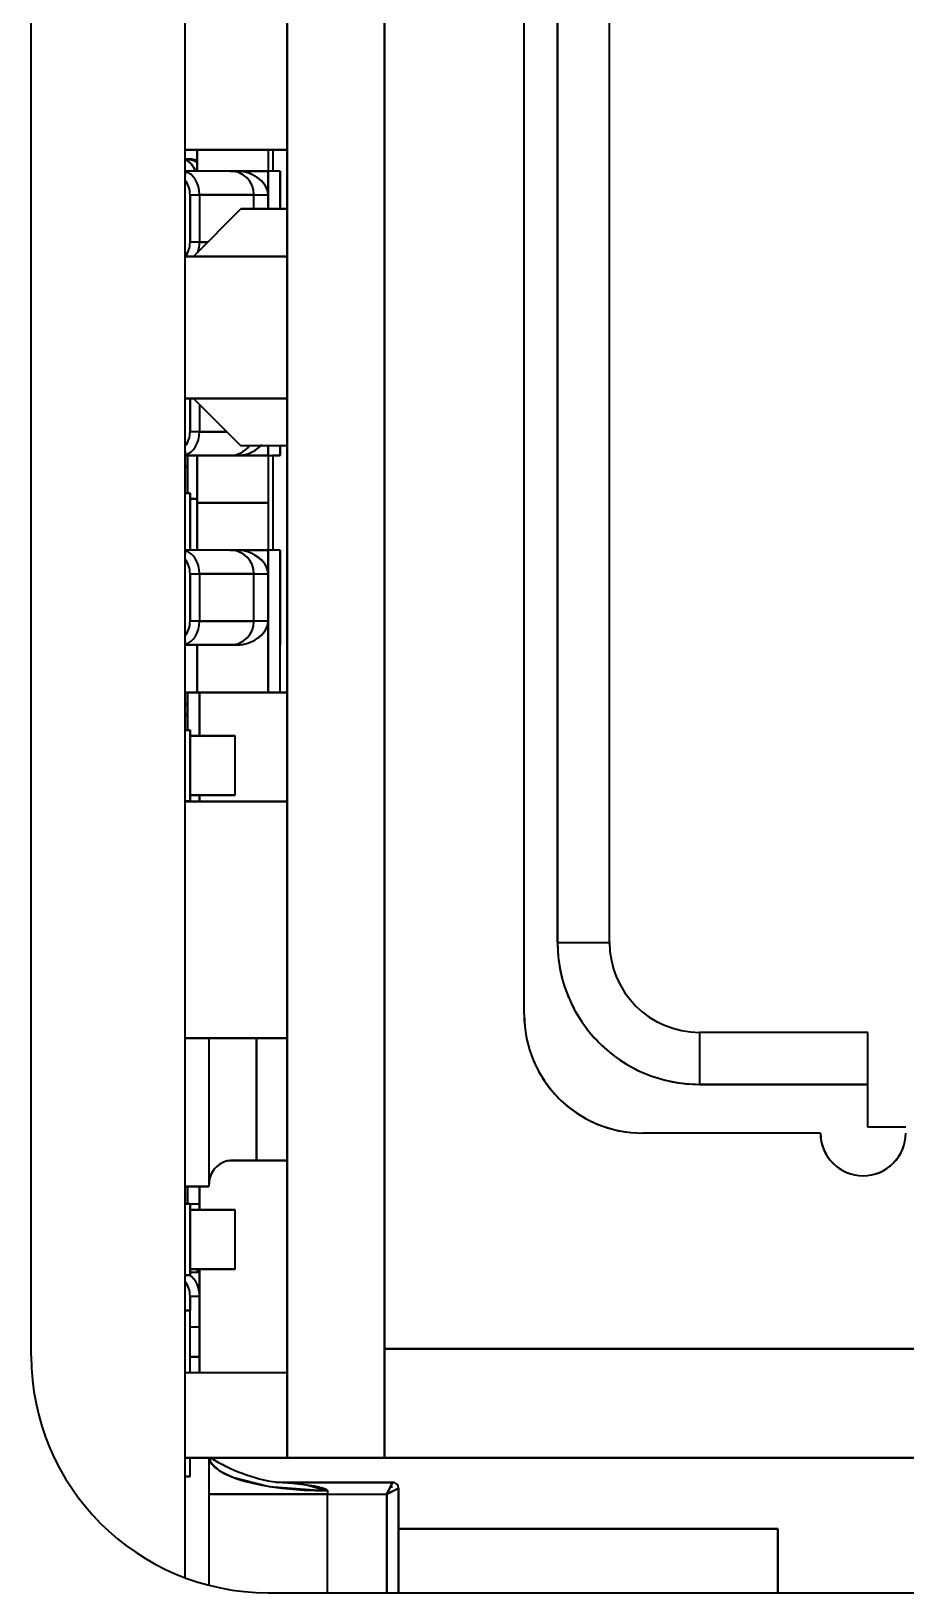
# Model space of a CAD drawing. Extents: x 157 to 1229, y 75 to 1118.
# Drawn here: x 686.79 to 690.48, y 346.66 to 353.25 of the extents above; entities that cross this region are included whole.
import ezdxf

# ---------------------------------------------------------------- set-up
doc = ezdxf.new("R2010")
doc.units = 0

msp = doc.modelspace()

# ---------------------------------------------------------------- linework, layer by layer
at = {"color": 7, "lineweight": 35, "ltscale": 0.326337}
msp.add_line((687.4371, 346.7199), (687.4371, 359.7734), dxfattribs=at)
msp.add_line((687.4371, 346.7199), (687.4371, 359.7734), dxfattribs=at)
at = {"color": 7, "lineweight": 35, "ltscale": 0.301}
for p, q in [((687.8671, 347.2266), (687.8671, 359.2666)), ((687.8671, 359.2666), (687.8671, 347.2266)), ((687.8671, 359.2666), (687.8671, 347.2266))]:
    msp.add_line(p, q, dxfattribs=at)
at = {"color": 7, "lineweight": 35, "ltscale": 0.278}
for p, q in [((688.2771, 358.8066), (688.2771, 347.6866)), ((688.2771, 347.6866), (688.2771, 358.8066))]:
    msp.add_line(p, q, dxfattribs=at)
at = {"color": 7, "lineweight": 35, "ltscale": 0.2075}
msp.add_line((688.8671, 349.0966), (688.8671, 357.3966), dxfattribs=at)
msp.add_line((688.8671, 349.0966), (688.8671, 357.3966), dxfattribs=at)
at = {"color": 7, "lineweight": 35, "ltscale": 0.19225}
for p, q in [((689.0077, 349.4016), (689.0077, 357.0916)), ((689.0077, 357.0916), (689.0077, 349.4016)), ((689.2271, 349.4016), (689.2271, 357.0916)), ((689.2271, 349.4016), (689.2271, 357.0916))]:
    msp.add_line(p, q, dxfattribs=at)
at = {"color": 7, "lineweight": 35, "ltscale": 0.13}
msp.add_line((686.7871, 350.4467), (686.7871, 355.6466), dxfattribs=at)
at = {"color": 7, "lineweight": 35, "ltscale": 0.01075}
for p, q in [((687.4371, 352.7466), (687.8671, 352.7466)), ((687.4371, 352.7466), (687.8671, 352.7466)), ((687.8671, 352.7466), (687.4371, 352.7466)), ((687.4371, 352.2966), (687.8671, 352.2966)), ((687.4371, 352.2966), (687.8671, 352.2966)), ((687.8671, 352.2966), (687.4371, 352.2966)), ((687.8671, 351.6967), (687.4371, 351.6967)), ((687.8671, 351.6967), (687.4371, 351.6967)), ((687.4371, 351.6967), (687.8671, 351.6967)), ((687.8671, 349.9966), (687.4371, 349.9966)), ((687.4371, 349.9966), (687.8671, 349.9966)), ((687.4371, 348.9966), (687.8671, 348.9966)), ((687.4371, 348.9966), (687.8671, 348.9966)), ((687.8671, 348.9966), (687.4371, 348.9966)), ((687.4371, 347.5866), (687.8671, 347.5866)), ((687.4371, 347.5866), (687.8671, 347.5866)), ((687.4371, 347.2266), (687.8671, 347.2266)), ((687.4371, 347.2266), (687.8671, 347.2266)), ((687.8671, 347.2266), (687.4371, 347.2266))]:
    msp.add_line(p, q, dxfattribs=at)
at = {"color": 7, "lineweight": 35, "ltscale": 0.000344849}
msp.add_line((687.4371, 352.7066), (687.4509, 352.7066), dxfattribs=at)
at = {"color": 7, "lineweight": 35, "ltscale": 0.000479126}
msp.add_line((687.4562, 352.7066), (687.4371, 352.7066), dxfattribs=at)
at = {"color": 7, "lineweight": 35, "ltscale": 0.000131226}
msp.add_line((687.4509, 352.7066), (687.4561, 352.7066), dxfattribs=at)
at = {"color": 7, "lineweight": 35, "ltscale": 0.002248}
for p, q in [((687.4871, 352.6566), (687.4871, 352.7466)), ((687.4871, 352.7466), (687.4871, 352.6566)), ((687.7871, 352.7466), (687.7871, 352.6566))]:
    msp.add_line(p, q, dxfattribs=at)
at = {"color": 7, "lineweight": 35, "ltscale": 0.000774384}
for p, q in [((687.4871, 352.7466), (687.4871, 352.7156)), ((687.7871, 352.7466), (687.7871, 352.7156))]:
    msp.add_line(p, q, dxfattribs=at)
at = {"color": 7, "lineweight": 35, "ltscale": 0.001475}
for p, q in [((687.4871, 352.7156), (687.4871, 352.6566)), ((687.7871, 352.7156), (687.7871, 352.6566)), ((687.4871, 351.4566), (687.4871, 351.3976)), ((687.7871, 351.4566), (687.7871, 351.3976)), ((687.4871, 351.1156), (687.4871, 351.0566)), ((687.7871, 351.1156), (687.7871, 351.0566))]:
    msp.add_line(p, q, dxfattribs=at)
at = {"color": 7, "lineweight": 35, "ltscale": 0.00225}
msp.add_line((687.8071, 352.7466), (687.8071, 352.6566), dxfattribs=at)
msp.add_line((687.8071, 352.7466), (687.8071, 352.6566), dxfattribs=at)
at = {"color": 7, "lineweight": 35, "ltscale": 0.00625}
for p, q in [((687.8671, 352.7466), (687.8671, 352.4966)), ((687.8671, 352.7466), (687.8671, 352.4966)), ((687.6471, 350.0226), (687.6471, 350.2726)), ((687.6471, 350.0226), (687.6471, 350.2726)), ((687.6471, 348.0226), (687.6471, 348.2726)), ((687.6471, 348.0226), (687.6471, 348.2726)), ((688.0371, 347.0726), (688.2871, 347.0726)), ((688.0371, 347.0726), (688.2871, 347.0726))]:
    msp.add_line(p, q, dxfattribs=at)
at = {"color": 7, "lineweight": 35, "ltscale": 0.003192}
for p, q in [((687.5648, 352.6566), (687.4371, 352.6566)), ((687.5648, 351.4566), (687.4371, 351.4566)), ((687.5648, 351.0566), (687.4371, 351.0566)), ((687.5648, 350.6566), (687.4371, 350.6566))]:
    msp.add_line(p, q, dxfattribs=at)
at = {"color": 7, "lineweight": 35, "ltscale": 0.00475}
for p, q in [((687.6271, 352.6566), (687.4371, 352.6566)), ((687.4371, 351.4566), (687.6271, 351.4566)), ((687.6271, 351.0566), (687.4371, 351.0566)), ((687.4371, 350.6566), (687.6271, 350.6566)), ((687.4571, 350.2726), (687.6471, 350.2726)), ((687.6471, 350.2726), (687.4571, 350.2726)), ((687.4571, 350.0226), (687.6471, 350.0226)), ((687.6471, 350.0226), (687.4571, 350.0226)), ((687.4571, 348.2726), (687.6471, 348.2726)), ((687.6471, 348.2726), (687.4571, 348.2726)), ((687.4571, 348.0226), (687.6471, 348.0226)), ((687.6471, 348.0226), (687.4571, 348.0226))]:
    msp.add_line(p, q, dxfattribs=at)
at = {"color": 7, "lineweight": 35, "ltscale": 5.87463e-05}
for p, q in [((687.4371, 352.6566), (687.4371, 352.6543)), ((687.4371, 351.459), (687.4371, 351.4566)), ((687.4371, 351.0566), (687.4371, 351.0543)), ((687.4371, 350.659), (687.4371, 350.6566))]:
    msp.add_line(p, q, dxfattribs=at)
at = {"color": 7, "lineweight": 35, "ltscale": 0.000267792}
for p, q in [((687.4371, 352.6506), (687.4371, 352.6399)), ((687.4371, 350.6733), (687.4371, 350.6626))]:
    msp.add_line(p, q, dxfattribs=at)
at = {"color": 7, "lineweight": 35, "ltscale": 0.000373314}
msp.add_line((687.4737, 352.67), (687.4802, 352.6566), dxfattribs=at)
at = {"color": 7, "lineweight": 35, "ltscale": 0.000372627}
msp.add_line((687.4737, 352.67), (687.4802, 352.6566), dxfattribs=at)
at = {"color": 7, "lineweight": 35, "ltscale": 0.000371279}
msp.add_line((687.4801, 352.6566), (687.4737, 352.67), dxfattribs=at)
at = {"color": 7, "lineweight": 35, "ltscale": 0.000250676}
msp.add_line((687.4801, 352.6566), (687.476, 352.6658), dxfattribs=at)
at = {"color": 7, "lineweight": 35, "ltscale": 0.001558}
for p, q in [((687.6271, 352.6566), (687.5648, 352.6566)), ((687.6271, 351.4566), (687.5648, 351.4566)), ((687.6271, 351.0566), (687.5648, 351.0566)), ((687.6271, 350.6566), (687.5648, 350.6566))]:
    msp.add_line(p, q, dxfattribs=at)
at = {"color": 7, "lineweight": 35, "ltscale": 0.003999}
for p, q in [((687.7871, 352.6566), (687.6271, 352.6566)), ((687.6271, 352.6566), (687.7871, 352.6566)), ((687.7871, 351.0566), (687.6271, 351.0566)), ((687.6271, 351.0566), (687.7871, 351.0566))]:
    msp.add_line(p, q, dxfattribs=at)
at = {"color": 7, "lineweight": 35, "ltscale": 0.000743103}
for p, q in [((687.6569, 352.6566), (687.6271, 352.6566)), ((687.6569, 351.0566), (687.6271, 351.0566))]:
    msp.add_line(p, q, dxfattribs=at)
at = {"color": 7, "lineweight": 35, "ltscale": 0.000744629}
for p, q in [((687.6569, 352.6566), (687.6271, 352.6566)), ((687.6569, 352.6566), (687.6271, 352.6566)), ((687.6569, 351.4566), (687.6271, 351.4566)), ((687.6271, 351.4566), (687.6569, 351.4566)), ((687.6569, 351.0566), (687.6271, 351.0566)), ((687.6569, 351.0566), (687.6271, 351.0566)), ((687.6569, 350.6566), (687.6271, 350.6566)), ((687.6271, 350.6566), (687.6569, 350.6566))]:
    msp.add_line(p, q, dxfattribs=at)
at = {"color": 7, "lineweight": 35, "ltscale": 0.000883484}
for p, q in [((687.8224, 352.6566), (687.7871, 352.6566)), ((687.4517, 351.4566), (687.4871, 351.4566)), ((687.7871, 351.4566), (687.8224, 351.4566)), ((687.8224, 351.0566), (687.7871, 351.0566)), ((687.4871, 350.4566), (687.4517, 350.4566)), ((687.8224, 350.4566), (687.7871, 350.4566))]:
    msp.add_line(p, q, dxfattribs=at)
at = {"color": 7, "lineweight": 35, "ltscale": 0.004}
for p, q in [((687.7871, 352.4966), (687.7871, 352.6566)), ((687.7871, 352.6566), (687.7871, 352.4966)), ((687.8371, 352.4966), (687.8371, 352.6566)), ((687.8371, 352.4966), (687.8371, 352.6566)), ((687.8371, 352.6566), (687.8371, 352.4966)), ((687.8371, 352.6566), (687.8371, 352.4966))]:
    msp.add_line(p, q, dxfattribs=at)
at = {"color": 7, "lineweight": 35, "ltscale": 0.00125}
for p, q in [((687.8371, 352.6566), (687.7871, 352.6566)), ((687.4871, 351.4566), (687.4371, 351.4566)), ((687.4371, 351.4566), (687.4871, 351.4566)), ((687.4371, 351.4566), (687.4871, 351.4566)), ((687.4871, 351.4566), (687.4371, 351.4566)), ((687.4371, 351.4566), (687.4871, 351.4566)), ((687.4871, 351.4566), (687.4371, 351.4566)), ((687.4871, 351.4566), (687.4371, 351.4566)), ((687.7871, 351.4566), (687.8371, 351.4566)), ((687.8371, 351.0566), (687.7871, 351.0566)), ((687.4871, 350.4566), (687.4371, 350.4566)), ((687.4371, 350.4566), (687.4871, 350.4566)), ((687.4871, 350.4566), (687.4371, 350.4566)), ((687.4371, 350.4566), (687.4871, 350.4566)), ((687.8371, 350.4566), (687.7871, 350.4566)), ((687.7871, 350.4566), (687.8371, 350.4566)), ((687.7871, 350.4566), (687.8371, 350.4566)), ((687.8371, 350.4566), (687.7871, 350.4566)), ((687.4471, 348.2976), (687.4971, 348.2976)), ((688.2271, 347.2266), (688.2771, 347.2266))]:
    msp.add_line(p, q, dxfattribs=at)
at = {"color": 7, "lineweight": 35, "ltscale": 0.000366211}
for p, q in [((687.8371, 352.6566), (687.8224, 352.6566)), ((687.4371, 351.4566), (687.4517, 351.4566)), ((687.8224, 351.4566), (687.8371, 351.4566)), ((687.8371, 351.0566), (687.8224, 351.0566)), ((687.4517, 350.4566), (687.4371, 350.4566)), ((687.8371, 350.4566), (687.8224, 350.4566))]:
    msp.add_line(p, q, dxfattribs=at)
at = {"color": 7, "lineweight": 35, "ltscale": 0.005}
for p, q in [((687.4571, 352.3566), (687.4571, 352.5566)), ((687.4571, 352.5566), (687.4571, 352.3566)), ((687.4971, 352.5566), (687.4971, 352.3566)), ((687.4971, 352.5566), (687.4971, 352.3566)), ((687.4871, 351.2567), (687.4871, 351.4566)), ((687.4871, 351.4566), (687.4871, 351.2567)), ((687.7871, 351.4566), (687.7871, 351.2567)), ((687.4871, 351.0566), (687.4871, 351.2567)), ((687.4871, 351.2567), (687.4871, 351.0566)), ((687.7871, 351.2567), (687.7871, 351.0566)), ((687.4571, 350.7567), (687.4571, 350.9566)), ((687.4571, 350.9566), (687.4571, 350.7567)), ((687.4971, 350.9566), (687.4971, 350.7567)), ((687.4971, 350.9566), (687.4971, 350.7567)), ((687.7265, 350.7567), (687.7265, 350.9566)), ((687.7265, 350.7567), (687.7265, 350.9566)), ((687.7871, 350.9566), (687.7871, 350.7567)), ((687.7871, 350.7567), (687.7871, 350.9566)), ((687.4871, 350.4566), (687.4871, 350.6566)), ((687.4871, 350.6566), (687.4871, 350.4566)), ((687.8371, 350.4566), (687.8371, 350.6566))]:
    msp.add_line(p, q, dxfattribs=at)
at = {"color": 7, "lineweight": 35, "ltscale": 0.000999451}
for p, q in [((687.4571, 352.5566), (687.4971, 352.5566)), ((687.4571, 352.5566), (687.4971, 352.5566)), ((687.4971, 352.3566), (687.4571, 352.3566)), ((687.4971, 352.3566), (687.4571, 352.3566)), ((687.4971, 351.5566), (687.4571, 351.5566)), ((687.4971, 351.5566), (687.4571, 351.5566)), ((687.4571, 350.9566), (687.4971, 350.9566)), ((687.4571, 350.9566), (687.4971, 350.9566)), ((687.4971, 350.7567), (687.4571, 350.7567)), ((687.4971, 350.7567), (687.4571, 350.7567)), ((687.4971, 350.0226), (687.4571, 350.0226)), ((687.4571, 348.2976), (687.4971, 348.2976)), ((687.4571, 348.0226), (687.4971, 348.0226)), ((687.4971, 348.0226), (687.4571, 348.0226)), ((687.4971, 348.0226), (687.4571, 348.0226)), ((687.4571, 347.9086), (687.4971, 347.9086)), ((687.4571, 347.9086), (687.4971, 347.9086)), ((687.4971, 347.7776), (687.4571, 347.7776)), ((687.4571, 347.6526), (687.4971, 347.6526)), ((687.4971, 347.6526), (687.4571, 347.6526))]:
    msp.add_line(p, q, dxfattribs=at)
at = {"color": 7, "lineweight": 35, "ltscale": 0.005736}
for p, q in [((687.7265, 352.5566), (687.4971, 352.5566)), ((687.4971, 352.5566), (687.7265, 352.5566)), ((687.7265, 350.9566), (687.4971, 350.9566)), ((687.4971, 350.9566), (687.7265, 350.9566)), ((687.4971, 350.7567), (687.7265, 350.7567)), ((687.7265, 350.7567), (687.4971, 350.7567))]:
    msp.add_line(p, q, dxfattribs=at)
at = {"color": 7, "lineweight": 35, "ltscale": 0.0015}
for p, q in [((687.7265, 352.4966), (687.7265, 352.5566)), ((687.7265, 352.4966), (687.7265, 352.5566)), ((687.7871, 352.5566), (687.7871, 352.4966)), ((687.7871, 352.4966), (687.7871, 352.5566)), ((687.8671, 350.4566), (687.8071, 350.4566))]:
    msp.add_line(p, q, dxfattribs=at)
at = {"color": 7, "lineweight": 35, "ltscale": 0.001515}
for p, q in [((687.7265, 352.5566), (687.7871, 352.5566)), ((687.7265, 352.5566), (687.7871, 352.5566)), ((687.7265, 350.9566), (687.7871, 350.9566)), ((687.7265, 350.9566), (687.7871, 350.9566)), ((687.7871, 350.7567), (687.7265, 350.7567)), ((687.7871, 350.7567), (687.7265, 350.7567))]:
    msp.add_line(p, q, dxfattribs=at)
at = {"color": 7, "lineweight": 35, "ltscale": 0.007071}
for p, q in [((687.4718, 352.2966), (687.6718, 352.4966)), ((687.4718, 352.2966), (687.6718, 352.4966)), ((687.6718, 352.4966), (687.4718, 352.2966)), ((687.6718, 351.4966), (687.4718, 351.6967)), ((687.6718, 351.4966), (687.4718, 351.6967)), ((687.4718, 351.6967), (687.6718, 351.4966))]:
    msp.add_line(p, q, dxfattribs=at)
at = {"color": 7, "lineweight": 35, "ltscale": 0.004881}
for p, q in [((687.6718, 352.4966), (687.8671, 352.4966)), ((687.8671, 352.4966), (687.6718, 352.4966)), ((687.8671, 351.4966), (687.6718, 351.4966)), ((687.8671, 351.4966), (687.6718, 351.4966)), ((687.8671, 351.4966), (687.6718, 351.4966))]:
    msp.add_line(p, q, dxfattribs=at)
at = {"color": 7, "lineweight": 35, "ltscale": 0.000868225}
for p, q in [((687.4971, 352.3566), (687.5318, 352.3566)), ((687.5318, 352.3566), (687.4971, 352.3566)), ((687.4718, 351.6967), (687.4371, 351.6967)), ((687.4718, 351.6967), (687.4371, 351.6967))]:
    msp.add_line(p, q, dxfattribs=at)
at = {"color": 7, "lineweight": 35, "ltscale": 0.0035}
for p, q in [((687.4571, 351.5566), (687.4571, 351.6967)), ((687.4571, 351.6967), (687.4571, 351.5566))]:
    msp.add_line(p, q, dxfattribs=at)
at = {"color": 7, "lineweight": 35, "ltscale": 0.002869}
for p, q in [((687.4971, 351.6714), (687.4971, 351.5566)), ((687.4971, 351.6714), (687.4971, 351.5566)), ((687.4971, 351.5566), (687.6118, 351.5566)), ((687.6118, 351.5566), (687.4971, 351.5566))]:
    msp.add_line(p, q, dxfattribs=at)
at = {"color": 7, "lineweight": 35, "ltscale": 0.000268555}
for p, q in [((687.4371, 351.4734), (687.4371, 351.4626)), ((687.4477, 351.4066), (687.437, 351.4066)), ((687.4371, 351.0507), (687.4371, 351.0399))]:
    msp.add_line(p, q, dxfattribs=at)
at = {"color": 7, "lineweight": 35, "ltscale": 0.00414}
msp.add_line((687.4471, 351.2976), (687.4471, 351.4633), dxfattribs=at)
at = {"color": 7, "lineweight": 35, "ltscale": 0.003975}
for p, q in [((687.4471, 351.4566), (687.4471, 351.2976)), ((687.4471, 351.4566), (687.4471, 351.2976)), ((687.4471, 350.2976), (687.4471, 350.4566)), ((687.4471, 350.4566), (687.4471, 350.2976)), ((687.4471, 350.4566), (687.4471, 350.2976))]:
    msp.add_line(p, q, dxfattribs=at)
at = {"color": 7, "lineweight": 35, "ltscale": 0.007501}
for p, q in [((687.7871, 351.4566), (687.4871, 351.4566)), ((687.4871, 351.4566), (687.7871, 351.4566)), ((687.4871, 351.4566), (687.7871, 351.4566)), ((687.7871, 351.4566), (687.4871, 351.4566)), ((687.7871, 351.4566), (687.4871, 351.4566)), ((687.7871, 351.2567), (687.4871, 351.2567)), ((687.4871, 351.2567), (687.7871, 351.2567)), ((687.7871, 350.4566), (687.4871, 350.4566)), ((687.4871, 350.4566), (687.7871, 350.4566)), ((687.4871, 350.4566), (687.7871, 350.4566)), ((687.7871, 350.4566), (687.4871, 350.4566)), ((687.7871, 350.4566), (687.4871, 350.4566)), ((687.4871, 350.4566), (687.7871, 350.4566)), ((687.4871, 350.4566), (687.7871, 350.4566)), ((687.7871, 350.4566), (687.4871, 350.4566))]:
    msp.add_line(p, q, dxfattribs=at)
at = {"color": 7, "lineweight": 35, "ltscale": 0.004245}
for p, q in [((687.4871, 351.4566), (687.6569, 351.4566)), ((687.4871, 350.6566), (687.6569, 350.6566))]:
    msp.add_line(p, q, dxfattribs=at)
at = {"color": 7, "lineweight": 35, "ltscale": 0.000676915}
msp.add_line((687.7406, 351.4839), (687.7612, 351.5016), dxfattribs=at)
at = {"color": 7, "lineweight": 35, "ltscale": 0.000537617}
msp.add_line((687.7407, 351.4843), (687.7574, 351.4978), dxfattribs=at)
at = {"color": 7, "lineweight": 35, "ltscale": 0.001}
for p, q in [((687.7871, 351.4566), (687.7871, 351.4966)), ((687.7871, 351.4966), (687.7871, 351.4566)), ((687.8371, 351.4566), (687.8371, 351.4966)), ((687.8371, 351.4566), (687.8371, 351.4966)), ((687.8371, 351.4966), (687.8371, 351.4566))]:
    msp.add_line(p, q, dxfattribs=at)
at = {"color": 7, "lineweight": 35, "ltscale": 0.000498962}
for p, q in [((687.7871, 351.4566), (687.8071, 351.4566)), ((687.8071, 350.4566), (687.7871, 350.4566)), ((687.7871, 350.4566), (687.8071, 350.4566)), ((687.7871, 350.4566), (687.8071, 350.4566))]:
    msp.add_line(p, q, dxfattribs=at)
at = {"color": 7, "lineweight": 35, "ltscale": 0.01}
for p, q in [((687.8071, 351.4566), (687.8071, 351.0566)), ((687.8071, 351.4566), (687.8071, 351.0566)), ((687.8371, 351.0566), (687.8371, 350.6566)), ((687.8371, 350.6566), (687.8371, 351.0566)), ((687.8371, 351.0566), (687.8371, 350.6566))]:
    msp.add_line(p, q, dxfattribs=at)
at = {"color": 7, "lineweight": 35, "ltscale": 0.000750732}
msp.add_line((687.8371, 351.4566), (687.8071, 351.4566), dxfattribs=at)
at = {"color": 7, "lineweight": 35, "ltscale": 0.0375}
for p, q in [((687.8671, 351.4966), (687.8671, 349.9966)), ((687.8671, 351.4966), (687.8671, 349.9966)), ((690.3671, 347.2266), (691.8671, 347.2266)), ((691.8671, 347.2266), (690.3671, 347.2266))]:
    msp.add_line(p, q, dxfattribs=at)
at = {"color": 7, "lineweight": 35, "ltscale": 0.000300897}
msp.add_line((687.4471, 351.4133), (687.4371, 351.4066), dxfattribs=at)
at = {"color": 7, "lineweight": 35, "ltscale": 0.000292437}
for p, q in [((687.4371, 351.4066), (687.4468, 351.4131)), ((687.4468, 351.4131), (687.4371, 351.4066))]:
    msp.add_line(p, q, dxfattribs=at)
at = {"color": 7, "lineweight": 35, "ltscale": 0.000295825}
msp.add_line((687.447, 351.4131), (687.4371, 351.4066), dxfattribs=at)
at = {"color": 7, "lineweight": 35, "ltscale": 0.00024597}
for p, q in [((687.4371, 351.4066), (687.4469, 351.4071)), ((687.4469, 351.4071), (687.4371, 351.4066))]:
    msp.add_line(p, q, dxfattribs=at)
at = {"color": 7, "lineweight": 35, "ltscale": 0.000248718}
msp.add_line((687.447, 351.4066), (687.4371, 351.4066), dxfattribs=at)
at = {"color": 7, "lineweight": 35, "ltscale": 0.000274658}
msp.add_line((687.4481, 351.4066), (687.4371, 351.4066), dxfattribs=at)
at = {"color": 7, "lineweight": 35, "ltscale": 0.000265503}
msp.add_line((687.4371, 351.4066), (687.4477, 351.4066), dxfattribs=at)
at = {"color": 7, "lineweight": 35, "ltscale": 0.003525}
for p, q in [((687.4871, 351.3976), (687.4871, 351.2567)), ((687.7871, 351.3976), (687.7871, 351.2567))]:
    msp.add_line(p, q, dxfattribs=at)
at = {"color": 7, "lineweight": 35, "ltscale": 0.000500488}
for p, q in [((687.4571, 351.2976), (687.4371, 351.2976)), ((687.4371, 351.2976), (687.4571, 351.2976)), ((687.4571, 350.2976), (687.4371, 350.2976)), ((687.4371, 350.2976), (687.4571, 350.2976)), ((687.4371, 349.9976), (687.4571, 349.9976)), ((687.4571, 349.9976), (687.4371, 349.9976)), ((687.4571, 349.9976), (687.4371, 349.9976)), ((687.4571, 348.2976), (687.4371, 348.2976)), ((687.4371, 348.2976), (687.4571, 348.2976)), ((687.4371, 347.9976), (687.4571, 347.9976)), ((687.4571, 347.9976), (687.4371, 347.9976)), ((687.4571, 347.9976), (687.4371, 347.9976)), ((687.4371, 347.9976), (687.4571, 347.9976)), ((687.4571, 347.9976), (687.4371, 347.9976)), ((687.4371, 347.8476), (687.4571, 347.8476)), ((687.4571, 347.8476), (687.4371, 347.8476)), ((687.4371, 347.1476), (687.4571, 347.1476)), ((687.4571, 347.1476), (687.4371, 347.1476)), ((687.4571, 347.1476), (687.4371, 347.1476)), ((687.4371, 347.1476), (687.4571, 347.1476)), ((687.4571, 347.1476), (687.4371, 347.1476)), ((687.4371, 347.1476), (687.4571, 347.1476)), ((687.4571, 347.1476), (687.4371, 347.1476)), ((687.4371, 347.1476), (687.4571, 347.1476)), ((687.4571, 347.1476), (687.4371, 347.1476)), ((687.4371, 347.1476), (687.4571, 347.1476)), ((687.4571, 347.1476), (687.4371, 347.1476)), ((687.4371, 347.1476), (687.4571, 347.1476)), ((687.4571, 347.1476), (687.4371, 347.1476)), ((687.4371, 347.1476), (687.4571, 347.1476)), ((687.4571, 347.1476), (687.4371, 347.1476)), ((687.4371, 347.1476), (687.4571, 347.1476)), ((687.4571, 347.1476), (687.4371, 347.1476))]:
    msp.add_line(p, q, dxfattribs=at)
at = {"color": 7, "lineweight": 35, "ltscale": 0.006025}
for p, q in [((687.4571, 351.0566), (687.4571, 351.2976)), ((687.4571, 351.2976), (687.4571, 351.0566))]:
    msp.add_line(p, q, dxfattribs=at)
at = {"color": 7, "lineweight": 35, "ltscale": 0.000749207}
for p, q in [((687.4571, 351.2726), (687.4871, 351.2726)), ((687.4871, 351.2726), (687.4571, 351.2726))]:
    msp.add_line(p, q, dxfattribs=at)
at = {"color": 7, "lineweight": 35, "ltscale": 0.003526}
for p, q in [((687.4871, 351.2567), (687.4871, 351.1156)), ((687.7871, 351.2567), (687.7871, 351.1156))]:
    msp.add_line(p, q, dxfattribs=at)
at = {"color": 7, "lineweight": 35, "ltscale": 0.015}
for p, q in [((687.7871, 350.4566), (687.7871, 351.0566)), ((687.8371, 350.4566), (687.8371, 351.0566)), ((687.8371, 350.4566), (687.8371, 351.0566))]:
    msp.add_line(p, q, dxfattribs=at)
at = {"color": 7, "lineweight": 35, "ltscale": 0.0025}
for p, q in [((687.7871, 351.0566), (687.7871, 350.9566)), ((687.8671, 347.5866), (687.8671, 347.6866))]:
    msp.add_line(p, q, dxfattribs=at)
at = {"color": 7, "lineweight": 35, "ltscale": 0.0075}
for p, q in [((687.7871, 350.7567), (687.7871, 350.4566)), ((687.4571, 349.9976), (687.4571, 350.2976)), ((687.4571, 350.2976), (687.4571, 349.9976)), ((687.4571, 347.9976), (687.4571, 348.2976)), ((687.4571, 348.2976), (687.4571, 347.9976))]:
    msp.add_line(p, q, dxfattribs=at)
at = {"color": 7, "lineweight": 35, "ltscale": 0.0046}
for p, q in [((687.4971, 350.4566), (687.4971, 350.2726)), ((687.4971, 350.4566), (687.4971, 350.2726)), ((687.4971, 350.2726), (687.4971, 350.4566))]:
    msp.add_line(p, q, dxfattribs=at)
at = {"color": 7, "lineweight": 35, "ltscale": 0.001501}
msp.add_line((687.8071, 350.4566), (687.8671, 350.4566), dxfattribs=at)
msp.add_line((687.8071, 350.4566), (687.8671, 350.4566), dxfattribs=at)
at = {"color": 7, "lineweight": 35, "ltscale": 0.06975}
msp.add_line((686.7871, 347.6566), (686.7871, 350.4467), dxfattribs=at)
at = {"color": 7, "lineweight": 35, "ltscale": 0.000250244}
for p, q in [((687.4471, 350.4086), (687.4371, 350.4086)), ((687.4471, 350.4086), (687.4371, 350.4086)), ((688.3121, 347.1026), (688.3021, 347.1026)), ((688.3121, 347.1026), (688.3021, 347.1026))]:
    msp.add_line(p, q, dxfattribs=at)
at = {"color": 7, "lineweight": 35, "ltscale": 0.000256461}
msp.add_line((687.4467, 350.4026), (687.4371, 350.4063), dxfattribs=at)
at = {"color": 7, "lineweight": 35, "ltscale": 0.000257887}
msp.add_line((687.4371, 350.4063), (687.4467, 350.4026), dxfattribs=at)
at = {"color": 7, "lineweight": 35, "ltscale": 0.000482974}
msp.add_line((687.4371, 350.3687), (687.4472, 350.3522), dxfattribs=at)
at = {"color": 7, "lineweight": 35, "ltscale": 0.000486227}
msp.add_line((687.4371, 350.3687), (687.4472, 350.3521), dxfattribs=at)
at = {"color": 7, "lineweight": 35, "ltscale": 0.025}
msp.add_line((687.4371, 348.9966), (687.4371, 349.9966), dxfattribs=at)
msp.add_line((687.4371, 348.9966), (687.4371, 349.9966), dxfattribs=at)
at = {"color": 7, "lineweight": 35, "ltscale": 0.003751}
for p, q in [((687.6471, 350.0226), (687.4971, 350.0226)), ((687.6471, 348.0226), (687.4971, 348.0226))]:
    msp.add_line(p, q, dxfattribs=at)
at = {"color": 7, "lineweight": 35, "ltscale": 0.000650024}
for p, q in [((687.4971, 350.0226), (687.4971, 349.9966)), ((687.4971, 350.0226), (687.4971, 349.9966)), ((687.4971, 349.9966), (687.4971, 350.0226))]:
    msp.add_line(p, q, dxfattribs=at)
at = {"color": 7, "lineweight": 35, "ltscale": 0.005486}
msp.add_line((689.0077, 349.4016), (689.2271, 349.4016), dxfattribs=at)
msp.add_line((689.0077, 349.4016), (689.2271, 349.4016), dxfattribs=at)
at = {"color": 7, "lineweight": 35, "ltscale": 0.017751}
for p, q in [((690.3171, 349.0216), (689.6071, 349.0216)), ((690.3171, 349.0216), (689.6071, 349.0216)), ((690.3171, 348.8022), (689.6071, 348.8022)), ((689.6071, 348.8022), (690.3171, 348.8022))]:
    msp.add_line(p, q, dxfattribs=at)
at = {"color": 7, "lineweight": 35, "ltscale": 0.005485}
for p, q in [((689.6071, 349.0216), (689.6071, 348.8022)), ((689.6071, 349.0216), (689.6071, 348.8022)), ((690.3171, 348.8022), (690.3171, 349.0216)), ((690.3171, 348.8022), (690.3171, 349.0216))]:
    msp.add_line(p, q, dxfattribs=at)
at = {"color": 7, "lineweight": 35, "ltscale": 0.015625}
msp.add_line((687.5371, 348.9966), (687.5371, 348.3716), dxfattribs=at)
msp.add_line((687.5371, 348.9966), (687.5371, 348.3716), dxfattribs=at)
at = {"color": 7, "lineweight": 35, "ltscale": 0.012875}
for p, q in [((687.7371, 348.4816), (687.7371, 348.9966)), ((687.7371, 348.9966), (687.7371, 348.4816))]:
    msp.add_line(p, q, dxfattribs=at)
at = {"color": 7, "lineweight": 35, "ltscale": 0.03275}
msp.add_line((687.8671, 348.9966), (687.8671, 347.6866), dxfattribs=at)
msp.add_line((687.8671, 348.9966), (687.8671, 347.6866), dxfattribs=at)
at = {"color": 7, "lineweight": 35, "ltscale": 0.004515}
msp.add_line((690.3171, 348.6216), (690.3171, 348.8022), dxfattribs=at)
msp.add_line((690.3171, 348.6216), (690.3171, 348.8022), dxfattribs=at)
at = {"color": 7, "lineweight": 35, "ltscale": 0.02725}
for p, q in [((687.8671, 347.6366), (687.8671, 348.7266)), ((687.8671, 348.7266), (687.8671, 347.6366))]:
    msp.add_line(p, q, dxfattribs=at)
at = {"color": 7, "lineweight": 35, "ltscale": 0.004007}
msp.add_line((690.4774, 348.6216), (690.3171, 348.6216), dxfattribs=at)
msp.add_line((690.4774, 348.6216), (690.3171, 348.6216), dxfattribs=at)
at = {"color": 7, "lineweight": 35, "ltscale": 0.01875}
msp.add_line((690.1171, 348.5966), (689.3671, 348.5966), dxfattribs=at)
msp.add_line((690.1171, 348.5966), (689.3671, 348.5966), dxfattribs=at)
at = {"color": 7, "lineweight": 35, "ltscale": 0.000591825}
msp.add_line((687.6136, 348.4788), (687.6371, 348.4816), dxfattribs=at)
at = {"color": 7, "lineweight": 35, "ltscale": 0.005759}
msp.add_line((687.8671, 348.4816), (687.6367, 348.4816), dxfattribs=at)
at = {"color": 7, "lineweight": 35, "ltscale": 0.005751}
msp.add_line((687.6371, 348.4816), (687.8671, 348.4816), dxfattribs=at)
msp.add_line((687.6371, 348.4816), (687.8671, 348.4816), dxfattribs=at)
at = {"color": 7, "lineweight": 35, "ltscale": 0.00575}
msp.add_line((687.8671, 348.4816), (687.6371, 348.4816), dxfattribs=at)
msp.add_line((687.8671, 348.4816), (687.6371, 348.4816), dxfattribs=at)
at = {"color": 7, "lineweight": 35, "ltscale": 0.002499}
for p, q in [((687.7371, 348.4816), (687.6371, 348.4816)), ((687.7371, 348.4816), (687.6371, 348.4816)), ((687.6371, 348.4816), (687.7371, 348.4816))]:
    msp.add_line(p, q, dxfattribs=at)
at = {"color": 7, "lineweight": 35, "ltscale": 0.00325}
msp.add_line((687.8671, 348.4816), (687.7371, 348.4816), dxfattribs=at)
msp.add_line((687.8671, 348.4816), (687.7371, 348.4816), dxfattribs=at)
at = {"color": 7, "lineweight": 35, "ltscale": 0.003252}
msp.add_line((687.7371, 348.4816), (687.8671, 348.4816), dxfattribs=at)
at = {"color": 7, "lineweight": 35, "ltscale": 0.000604824}
msp.add_line((687.5621, 348.4478), (687.5802, 348.4638), dxfattribs=at)
at = {"color": 7, "lineweight": 35, "ltscale": 0.002501}
for p, q in [((687.4371, 348.3716), (687.5371, 348.3716)), ((687.5371, 348.3716), (687.4371, 348.3716)), ((687.4371, 348.3716), (687.5371, 348.3716)), ((687.5371, 348.3716), (687.4371, 348.3716)), ((687.4371, 348.3716), (687.5371, 348.3716))]:
    msp.add_line(p, q, dxfattribs=at)
at = {"color": 7, "lineweight": 35, "ltscale": 0.00185}
for p, q in [((687.4471, 348.2976), (687.4471, 348.3716)), ((687.4471, 348.3716), (687.4471, 348.2976)), ((687.4471, 348.3716), (687.4471, 348.2976)), ((687.4971, 348.2976), (687.4971, 348.3716))]:
    msp.add_line(p, q, dxfattribs=at)
at = {"color": 7, "lineweight": 35, "ltscale": 0.002475}
msp.add_line((687.4971, 348.3716), (687.4971, 348.2726), dxfattribs=at)
msp.add_line((687.4971, 348.3716), (687.4971, 348.2726), dxfattribs=at)
at = {"color": 7, "lineweight": 35, "ltscale": 0.000624847}
msp.add_line((687.4971, 348.2726), (687.4971, 348.2976), dxfattribs=at)
at = {"color": 7, "lineweight": 35, "ltscale": 0.000341797}
msp.add_line((687.4871, 348.0223), (687.4871, 348.0086), dxfattribs=at)
at = {"color": 7, "lineweight": 35, "ltscale": 0.006125}
msp.add_line((687.4971, 347.7776), (687.4971, 348.0226), dxfattribs=at)
at = {"color": 7, "lineweight": 35, "ltscale": 0.0109}
msp.add_line((687.4971, 348.0226), (687.4971, 347.5866), dxfattribs=at)
msp.add_line((687.4971, 348.0226), (687.4971, 347.5866), dxfattribs=at)
at = {"color": 7, "lineweight": 35, "ltscale": 0.000144196}
msp.add_line((687.4371, 347.9977), (687.4371, 347.9919), dxfattribs=at)
at = {"color": 7, "lineweight": 35, "ltscale": 0.000904846}
msp.add_line((687.4971, 348.0086), (687.4609, 348.0086), dxfattribs=at)
at = {"color": 7, "lineweight": 35, "ltscale": 0.000897217}
msp.add_line((687.4971, 348.0086), (687.4612, 348.0086), dxfattribs=at)
at = {"color": 7, "lineweight": 35, "ltscale": 0.001876}
msp.add_line((687.8671, 347.9566), (687.8671, 347.8816), dxfattribs=at)
at = {"color": 7, "lineweight": 35, "ltscale": 0.009}
for p, q in [((687.8671, 347.9566), (687.8671, 347.5966)), ((687.8671, 347.5866), (687.8671, 347.2266)), ((687.8671, 347.5866), (687.8671, 347.2266))]:
    msp.add_line(p, q, dxfattribs=at)
at = {"color": 7, "lineweight": 35, "ltscale": 0.001524}
for p, q in [((687.4571, 347.8477), (687.4571, 347.9086)), ((687.4571, 347.9086), (687.4571, 347.8477))]:
    msp.add_line(p, q, dxfattribs=at)
at = {"color": 7, "lineweight": 35, "ltscale": 0.003275}
msp.add_line((687.4971, 347.9086), (687.4971, 347.7776), dxfattribs=at)
msp.add_line((687.4971, 347.9086), (687.4971, 347.7776), dxfattribs=at)
at = {"color": 7, "lineweight": 35, "ltscale": 0.006525}
msp.add_line((687.4571, 347.5866), (687.4571, 347.8476), dxfattribs=at)
msp.add_line((687.4571, 347.5866), (687.4571, 347.8476), dxfattribs=at)
at = {"color": 7, "lineweight": 35, "ltscale": 0.006704}
msp.add_line((687.8671, 347.8816), (687.8671, 347.6134), dxfattribs=at)
at = {"color": 7, "lineweight": 35, "ltscale": 0.003125}
msp.add_line((687.4971, 347.6526), (687.4971, 347.7776), dxfattribs=at)
at = {"color": 7, "lineweight": 35, "ltscale": 0.00165}
msp.add_line((687.4971, 347.5866), (687.4971, 347.6526), dxfattribs=at)
at = {"color": 7, "lineweight": 35, "ltscale": 0.002506}
msp.add_line((687.8671, 347.5864), (687.8671, 347.6866), dxfattribs=at)
at = {"color": 7, "lineweight": 35, "ltscale": 0.24375}
for p, q in [((698.0271, 347.6866), (688.2771, 347.6866)), ((688.2771, 347.6866), (698.0271, 347.6866))]:
    msp.add_line(p, q, dxfattribs=at)
at = {"color": 7, "lineweight": 35, "ltscale": 0.011501}
for p, q in [((688.2771, 347.6866), (688.2771, 347.2266)), ((688.2771, 347.2266), (688.2771, 347.6866))]:
    msp.add_line(p, q, dxfattribs=at)
at = {"color": 7, "lineweight": 35, "ltscale": 0.000669861}
msp.add_line((687.8671, 347.5866), (687.8671, 347.6134), dxfattribs=at)
at = {"color": 7, "lineweight": 35, "ltscale": 0.000228119}
msp.add_line((687.8671, 347.5966), (687.8671, 347.5875), dxfattribs=at)
at = {"color": 7, "lineweight": 35, "ltscale": 0.013556}
msp.add_line((687.5371, 347.2307), (687.5371, 346.6884), dxfattribs=at)
msp.add_line((687.5371, 347.2307), (687.5371, 346.6884), dxfattribs=at)
at = {"color": 7, "lineweight": 35, "ltscale": 0.001975}
msp.add_line((687.4571, 347.1476), (687.4571, 347.2267), dxfattribs=at)
msp.add_line((687.4571, 347.1476), (687.4571, 347.2267), dxfattribs=at)
at = {"color": 7, "lineweight": 35, "ltscale": 0.179001}
for p, q in [((687.8671, 347.2266), (695.0271, 347.2266)), ((695.0271, 347.2266), (687.8671, 347.2266))]:
    msp.add_line(p, q, dxfattribs=at)
at = {"color": 7, "lineweight": 35, "ltscale": 0.00078125}
msp.add_line((687.8983, 347.2266), (687.8671, 347.2266), dxfattribs=at)
at = {"color": 7, "lineweight": 35, "ltscale": 0.010251}
for p, q in [((687.8671, 347.2266), (688.2771, 347.2266)), ((688.2771, 347.2266), (687.8671, 347.2266)), ((687.8671, 347.2266), (688.2771, 347.2266)), ((687.8671, 347.2266), (688.2771, 347.2266))]:
    msp.add_line(p, q, dxfattribs=at)
at = {"color": 7, "lineweight": 35, "ltscale": 0.009001}
msp.add_line((687.8671, 347.2266), (688.2271, 347.2266), dxfattribs=at)
msp.add_line((687.8671, 347.2266), (688.2271, 347.2266), dxfattribs=at)
at = {"color": 7, "lineweight": 35, "ltscale": 0.2515}
msp.add_line((687.8671, 347.2266), (697.9271, 347.2266), dxfattribs=at)
at = {"color": 7, "lineweight": 35, "ltscale": 0.002222}
msp.add_line((687.9872, 347.2266), (687.8983, 347.2266), dxfattribs=at)
at = {"color": 7, "lineweight": 35, "ltscale": 0.003325}
msp.add_line((688.1202, 347.2266), (687.9872, 347.2266), dxfattribs=at)
at = {"color": 7, "lineweight": 35, "ltscale": 0.003923}
msp.add_line((688.2771, 347.2266), (688.1202, 347.2266), dxfattribs=at)
at = {"color": 7, "lineweight": 35, "ltscale": 0.241249}
for p, q in [((688.2771, 347.2266), (697.9271, 347.2266)), ((697.9271, 347.2266), (688.2771, 347.2266))]:
    msp.add_line(p, q, dxfattribs=at)
at = {"color": 7, "lineweight": 35, "ltscale": 0.000722057}
for p, q in [((687.8475, 347.1226), (687.8186, 347.1235)), ((687.8186, 347.1235), (687.8475, 347.1226))]:
    msp.add_line(p, q, dxfattribs=at)
at = {"color": 7, "lineweight": 35, "ltscale": 0.011615}
for p, q in [((688.3121, 347.1226), (687.8475, 347.1226)), ((687.8475, 347.1226), (688.3121, 347.1226))]:
    msp.add_line(p, q, dxfattribs=at)
at = {"color": 7, "lineweight": 35, "ltscale": 0.000821782}
msp.add_line((687.8475, 347.1226), (687.8802, 347.1201), dxfattribs=at)
at = {"color": 7, "lineweight": 35, "ltscale": 0.000821638}
msp.add_line((687.8802, 347.1201), (687.913, 347.117), dxfattribs=at)
at = {"color": 7, "lineweight": 35, "ltscale": 0.000906316}
msp.add_line((687.913, 347.117), (687.949, 347.1128), dxfattribs=at)
at = {"color": 7, "lineweight": 35, "ltscale": 0.002296}
msp.add_line((687.949, 347.1128), (688.0371, 347.087), dxfattribs=at)
at = {"color": 7, "lineweight": 35, "ltscale": 0.001397}
for p, q in [((688.3121, 347.1226), (688.2871, 347.0726)), ((688.2871, 347.0726), (688.3371, 347.0976))]:
    msp.add_line(p, q, dxfattribs=at)
at = {"color": 7, "lineweight": 35, "ltscale": 0.000992883}
msp.add_line((688.2871, 347.0726), (688.3049, 347.1082), dxfattribs=at)
at = {"color": 7, "lineweight": 35, "ltscale": 0.000988107}
msp.add_line((688.2871, 347.0726), (688.3047, 347.108), dxfattribs=at)
at = {"color": 7, "lineweight": 35, "ltscale": 0.000408754}
msp.add_line((688.3047, 347.108), (688.3121, 347.1226), dxfattribs=at)
at = {"color": 7, "lineweight": 35, "ltscale": 0.000153775}
msp.add_line((688.3182, 347.1219), (688.3121, 347.1227), dxfattribs=at)
at = {"color": 7, "lineweight": 35, "ltscale": 0.000409096}
msp.add_line((688.3371, 347.0976), (688.3224, 347.0903), dxfattribs=at)
at = {"color": 7, "lineweight": 35, "ltscale": 0.000113419}
msp.add_line((688.3371, 347.0977), (688.3367, 347.1022), dxfattribs=at)
at = {"color": 7, "lineweight": 35, "ltscale": 0.011024}
for p, q in [((688.3371, 347.0976), (688.3371, 346.6566)), ((688.3371, 346.6566), (688.3371, 347.0976)), ((688.3371, 346.6566), (688.3371, 347.0976))]:
    msp.add_line(p, q, dxfattribs=at)
at = {"color": 7, "lineweight": 35, "ltscale": 0.0125}
for p, q in [((688.0371, 347.0726), (687.5371, 347.0726)), ((687.5371, 347.0726), (688.0371, 347.0726))]:
    msp.add_line(p, q, dxfattribs=at)
at = {"color": 7, "lineweight": 35, "ltscale": 0.000359344}
msp.add_line((688.0371, 347.087), (688.0371, 347.0726), dxfattribs=at)
msp.add_line((688.0371, 347.087), (688.0371, 347.0726), dxfattribs=at)
at = {"color": 7, "lineweight": 35, "ltscale": 0.0104}
for p, q in [((688.0371, 346.6566), (688.0371, 347.0726)), ((688.0371, 346.6566), (688.0371, 347.0726)), ((688.2871, 347.0726), (688.2871, 346.6566)), ((688.2871, 346.6566), (688.2871, 347.0726))]:
    msp.add_line(p, q, dxfattribs=at)
at = {"color": 7, "lineweight": 35, "ltscale": 0.000988106}
msp.add_line((688.3224, 347.0903), (688.2871, 347.0726), dxfattribs=at)
at = {"color": 7, "lineweight": 35, "ltscale": 0.000701501}
msp.add_line((688.3122, 347.0852), (688.2871, 347.0726), dxfattribs=at)
at = {"color": 7, "lineweight": 35, "ltscale": 0.039999}
for p, q in [((688.3371, 346.9266), (689.9371, 346.9266)), ((689.9371, 346.9266), (688.3371, 346.9266))]:
    msp.add_line(p, q, dxfattribs=at)
at = {"color": 7, "lineweight": 35, "ltscale": 0.00675}
msp.add_line((689.9371, 346.6566), (689.9371, 346.9266), dxfattribs=at)
at = {"color": 7, "lineweight": 35, "ltscale": 0.000951385}
msp.add_line((689.9371, 346.9266), (689.9371, 346.8886), dxfattribs=at)
at = {"color": 7, "lineweight": 35, "ltscale": 0.00271}
msp.add_line((689.9371, 346.8886), (689.9371, 346.7802), dxfattribs=at)
at = {"color": 7, "lineweight": 35, "ltscale": 0.003088}
msp.add_line((689.9371, 346.7802), (689.9371, 346.6566), dxfattribs=at)
at = {"color": 7, "lineweight": 35, "ltscale": 0.2795}
msp.add_line((687.7871, 346.6566), (698.9671, 346.6566), dxfattribs=at)
at = {"color": 7, "lineweight": 35}
for points in [[(687.5372, 347.227), (687.5431, 347.2085), (687.581, 347.1718), (687.6372, 347.1444), (687.7911, 347.1056), (688.0371, 347.087)], [(687.8475, 347.1226), (687.8915, 347.1191), (687.983, 347.1076), (688.0207, 347.0985), (688.0316, 347.0937), (688.035, 347.0911), (688.0369, 347.0884), (688.0371, 347.087)]]:
    msp.add_lwpolyline(points, dxfattribs=at)
for centre, radius, start, end in [((687.437, 352.6093), 0.0973, 59.04067, 89.97064), ((687.437, 352.6093), 0.0973, 59.04119, 89.97065), ((687.3868, 352.6197), 0.1004, 21.56313, 59.93117), ((687.3871, 352.62), 0.1, 30, 60), ((687.3865, 352.6195), 0.1008, 30.11783, 59.88863), ((687.4562, 352.6065), 0.1002, 72.09836, 89.99084), ((687.6268, 352.557), 0.0997, 359.80469, 89.80335), ((687.6268, 352.557), 0.0997, 359.80469, 89.80335), ((687.656, 352.5141), 0.1426, 53.69522, 89.64691), ((687.6563, 352.5168), 0.1399, 71.52202, 89.77142), ((687.6529, 352.5047), 0.1524, 54.9284, 71.72802), ((687.3596, 352.5575), 0.0975, 359.50497, 37.36493), ((687.3571, 352.5566), 0.1, 0, 36.8699), ((687.6939, 352.5463), 0.0943, 6.3328, 60.62601), ((687.6614, 352.5162), 0.1381, 36.52138, 55.08554), ((687.7132, 352.5537), 0.0741, 2.28575, 37.0564), ((687.3596, 352.3558), 0.0975, 322.63507, 0.49503), ((687.3571, 352.3566), 0.1, 323.1301, 360), ((687.3706, 352.3563), 0.1265, 340.88516, 0.15956), ((687.3706, 352.3563), 0.1265, 340.91654, 0.15875), ((687.3596, 351.5558), 0.0975, 322.63507, 0.49503), ((687.3571, 351.5566), 0.1, 323.1301, 360), ((687.627, 351.5558), 0.0992, 270.05286, 323.38322), ((687.627, 351.5558), 0.0992, 270.05286, 323.38308), ((687.656, 351.5992), 0.1427, 270.3575, 306.37576), ((687.6563, 351.5965), 0.1399, 270.23056, 288.56346), ((687.6529, 351.6085), 0.1524, 288.35349, 305.15081), ((687.6268, 350.957), 0.0997, 359.80469, 89.80335), ((687.6268, 350.957), 0.0997, 359.80469, 89.80335), ((687.656, 350.9141), 0.1426, 53.69522, 89.64691), ((687.6563, 350.9168), 0.1399, 71.52202, 89.77142), ((687.6529, 350.9047), 0.1524, 54.9284, 71.72802), ((687.3596, 350.9575), 0.0975, 359.50497, 37.36493), ((687.3571, 350.9566), 0.1, 0, 36.8699), ((687.6939, 350.9463), 0.0943, 6.3328, 60.62601), ((687.6614, 350.9162), 0.1381, 36.52138, 55.08554), ((687.7132, 350.9537), 0.0741, 2.28575, 37.0564), ((687.3571, 350.7567), 0.1, 323.1301, 360), ((687.3596, 350.7558), 0.0975, 322.63507, 0.49503), ((687.6268, 350.7563), 0.0997, 270.19665, 0.19531), ((687.6268, 350.7563), 0.0997, 270.19665, 0.19531), ((687.6939, 350.7669), 0.0942, 299.51364, 353.70016), ((687.7133, 350.7596), 0.074, 323.02164, 357.7287), ((687.656, 350.7993), 0.1427, 270.3575, 306.37576), ((687.6563, 350.7965), 0.1399, 270.23056, 288.56346), ((687.6529, 350.8085), 0.1524, 288.35349, 305.15081), ((687.6616, 350.7968), 0.1377, 304.98483, 323.56591), ((689.6013, 349.4005), 0.5936, 179.88934, 202.61065), ((689.6071, 349.4016), 0.5994, 180.00001, 270), ((689.6071, 349.4016), 0.38, 180.00001, 270), ((689.6071, 349.4016), 0.38, 180.00001, 270), ((689.6022, 349.3984), 0.5936, 202.38934, 225.11066), ((689.3623, 349.0957), 0.4952, 179.88934, 202.61065), ((689.3623, 349.0957), 0.4952, 179.88934, 202.61065), ((689.3671, 349.0966), 0.5, 180.00001, 270), ((689.6038, 349.3968), 0.5936, 224.88934, 247.61066), ((689.363, 349.0939), 0.4952, 202.38934, 225.11066), ((689.363, 349.0939), 0.4952, 202.38934, 225.11066), ((689.606, 349.3959), 0.5936, 247.38934, 270.11066), ((689.3645, 349.0928), 0.4954, 224.89535, 247.60465), ((689.3645, 349.0928), 0.4954, 224.89535, 247.60465), ((689.3661, 349.0921), 0.4954, 247.39535, 270.10465), ((689.3661, 349.0921), 0.4954, 247.39535, 270.10465), ((690.2971, 348.5966), 0.18, 180.00001, 270), ((690.2921, 348.5952), 0.1749, 179.54276, 225.83901), ((690.2921, 348.5952), 0.1749, 179.54276, 225.83901), ((690.2971, 348.5966), 0.18, 270, 0), ((690.3021, 348.5952), 0.1749, 314.161, 0.45723), ((687.6375, 348.3807), 0.101, 90.25185, 139.49529), ((687.6371, 348.3817), 0.1, 90, 139.75159), ((690.298, 348.5982), 0.1799, 314.44515, 336.91146), ((687.637, 348.3817), 0.0999, 138.58342, 180.00695), ((687.6371, 348.3817), 0.1, 139.75159, 180.00001), ((687.6375, 348.3816), 0.1003, 160.3407, 179.96199), ((687.6374, 348.3815), 0.1003, 139.7847, 160.27438), ((687.6379, 348.3799), 0.1019, 103.87999, 124.31559), ((690.2957, 348.5916), 0.1749, 224.16101, 270.45724), ((690.2957, 348.5916), 0.1749, 224.16101, 270.45724), ((690.2985, 348.5916), 0.1749, 269.54276, 315.83899), ((690.2985, 348.5916), 0.1749, 269.54276, 315.83899), ((687.3596, 347.9095), 0.0975, 359.50497, 37.36493), ((687.3571, 347.9086), 0.1, 0, 36.8699), ((687.3898, 347.9137), 0.1071, 357.30125, 52.13779), ((687.3897, 347.9137), 0.1071, 357.3138, 52.11998), ((687.7871, 347.6566), 1, 180.00001, 270), ((687.9397, 347.8663), 0.7526, 238.14968, 261.10739), ((687.9286, 347.8516), 0.7344, 238.285, 244.56079), ((688.3121, 347.0976), 0.025, 360, 90), ((688.3121, 347.0976), 0.025, 360, 90)]:
    msp.add_arc(centre, radius, start, end, dxfattribs=at)
for centre, major_axis, ratio, start_param, end_param in [((687.4207, 352.5566), (0, -0.1), 0.764665, 1.570796, 2.924642), ((687.4207, 352.5566), (0, -0.1), 0.764665, 1.570796, 2.924642), ((687.4207, 351.5566), (0, -0.1), 0.764665, 0.216951, 1.570796), ((687.4207, 351.5566), (0, -0.1), 0.764665, 0.216951, 1.570796), ((687.4207, 350.9566), (0, -0.1), 0.764665, 1.570796, 2.924642), ((687.4207, 350.9566), (0, -0.1), 0.764665, 1.570796, 2.924642), ((687.4207, 350.7567), (0, -0.1), 0.764665, 0.216951, 1.570796), ((687.4207, 350.7567), (0, -0.1), 0.764665, 0.216951, 1.570796), ((688.0371, 347.2307), (0.5, 0), 0.287273, 3.163261, 4.712389)]:
    msp.add_ellipse(centre, major_axis=major_axis, ratio=ratio, start_param=start_param, end_param=end_param, dxfattribs=at)

doc.saveas('drawing.dxf')
